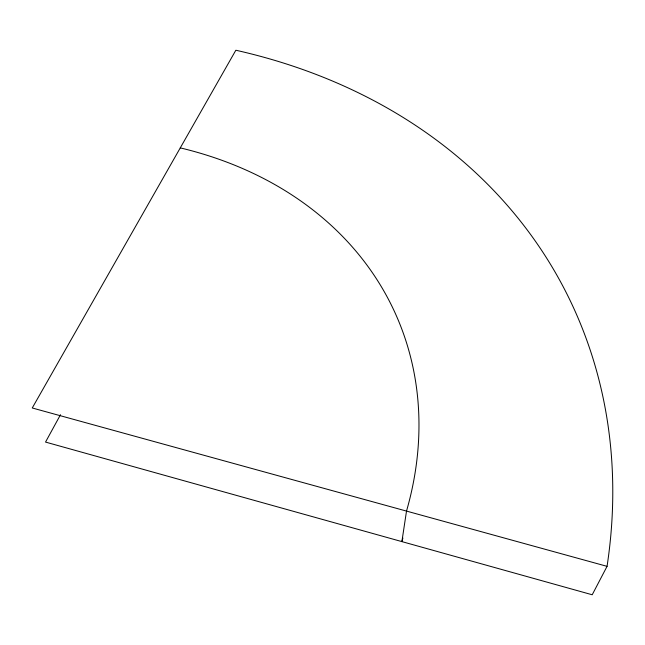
<?xml version="1.0" encoding="UTF-8"?>
<svg xmlns="http://www.w3.org/2000/svg" width="645" height="645" viewBox="0 0 645 645"><rect width="100%" height="100%" fill="white"/><g stroke="black" fill="none" stroke-linecap="round" stroke-linejoin="round"><path stroke-width="0.97" d="M607.058 566.342L32.25 407.979L235.852 50.229A668.704 530.569 -27.6 0 1 607.058 566.342L592.207 594.771L45.529 442.075L60.493 414.711M180.278 147.882A425.273 334.126 -23.6 0 1 406.511 511.09L401.891 541.615A404.084 323.734 -25.2 0 0 402.899 538.003"/></g></svg>
